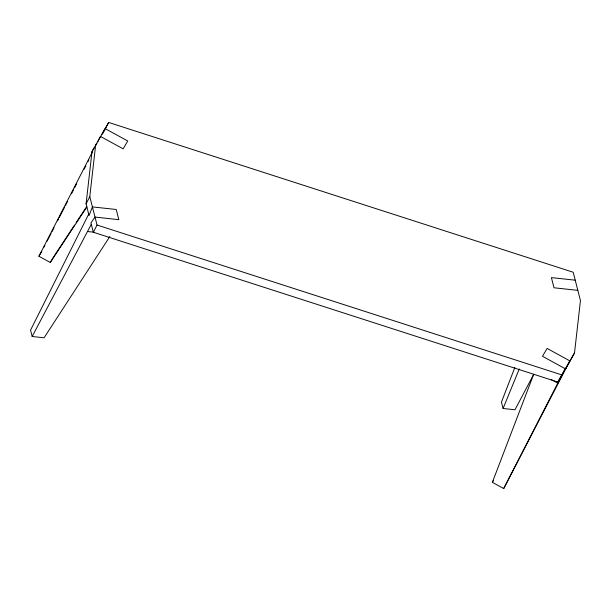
<?xml version="1.0" encoding="UTF-8"?>
<svg xmlns="http://www.w3.org/2000/svg" width="611" height="611" viewBox="0 0 611 611"><rect width="100%" height="100%" fill="white"/><g stroke="black" fill="none" stroke-linecap="round" stroke-linejoin="round"><path stroke-width="0.92" d="M86.082 203.868L92.009 151.528L108.666 122.444L573.202 272.246L580.45 300.627L574.516 352.967L565.488 369.174L569.834 360.872L547.128 348.446L542.484 356.282L565.198 368.708L557.858 382.051L93.33 232.249L90.94 222.9L95.011 217.081L118.84 219.662L116.235 209.489L92.414 206.908L89.061 215.53L86.082 203.868L89.786 196.65L95.721 144.311M566.122 368.089L503.716 488.556L492.359 482.339L533.708 374.268M514.829 367.509L501.455 402.13L503.082 408.484L514.989 409.775L533.609 374.505M503.082 408.484L519.258 368.968M97.714 141.775L100.403 136.406L123.117 148.832L127.752 140.996L105.046 128.57L101.999 134.374M86.907 206.915L50.278 262.463L38.928 256.253L92.551 151.688M105.779 128.058L108.666 122.444M88.702 214.133L30.55 330.139L32.177 336.493L44.084 337.784L109.858 236.495M32.177 336.493L91.299 224.298M93.33 232.249L97.042 225.024L89.786 196.65M557.858 382.051L574.516 352.967M503.716 488.556L561.486 375.925M44.007 247.119L44.878 245.431M47.055 241.2L50.98 233.578M51.851 231.89L54.028 227.651M57.518 220.884L58.389 219.189M59.259 217.493L64.491 207.343M65.362 205.647L67.546 201.416M71.464 193.794L73.648 189.563M74.519 187.867L76.696 183.636M84.112 169.247L85.853 165.864M88.03 161.632L88.901 159.937M92.009 151.528L94.43 147.45M95.881 144.998L96.851 143.364M102.587 133.664L104.955 129.662M38.928 256.253L41.823 251.358M50.278 262.463L53.18 257.567M492.359 482.339L493.329 480.712M53.699 256.773L74.519 225.108M76.085 222.732L85.975 207.687M575.226 280.189L551.405 277.615L554.001 287.781L577.83 290.362M87.587 231.523L94.002 232.218M97.042 225.024L561.57 374.826M551.282 379.599L557.774 383.15"/></g></svg>
